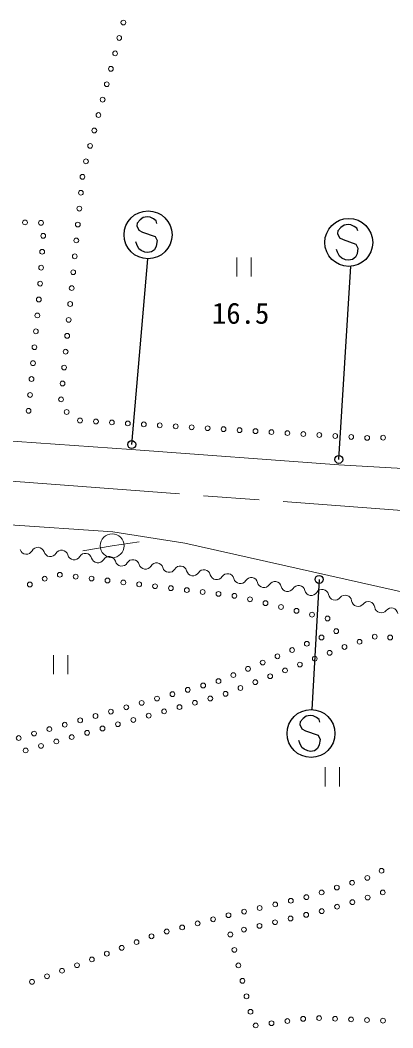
# Model space of a CAD drawing. Units: millimetres, scale not verified. Extents: x 40000 to 680000, y 20000 to 380000.
# Drawn here: x 382410 to 405726, y 261132 to 324234 of the extents above; entities that cross this region are included whole.
import ezdxf
from ezdxf.enums import TextEntityAlignment as Align

# ---------------------------------------------------------------- set-up
doc = ezdxf.new("R2010")
doc.units = ezdxf.units.MM
doc.header["$LTSCALE"] = 1000
doc.linetypes.add('CHAIN', pattern=[18.5, 12, -1.5, 3.5, -1.5])
for name, color, linetype, lineweight in [('M-BMK', 2, 'CHAIN', 13), ('M-STR-STRC', 7, 'Continuous', 25), ('M-WORK', 1, 'Continuous', 13)]:
    doc.layers.add(name, color=color, linetype=linetype, lineweight=lineweight)
doc.styles.add('ＭＳ ゴシック', font='')
doc.styles.get('ＭＳ ゴシック').set_extended_font_data('MS Gothic')

msp = doc.modelspace()

# ---------------------------------------------------------------- linework, layer by layer
at = {"layer": 'M-BMK'}
msp.add_line((343522, 298241), (407915, 293402), dxfattribs=at)
at = {"layer": 'M-STR-STRC'}
for p, q in [((389916, 311729), (389723, 311521)), ((390112, 311869), (389916, 311729)), ((390361, 311919), (390112, 311869)), ((390535, 311894), (390361, 311919)), ((390751, 311786), (390535, 311894)), ((390916, 311674), (390751, 311786)), ((389723, 311521), (389699, 311351)), ((389699, 311351), (389827, 311077)), ((390968, 311506), (390916, 311674)), ((402476, 311254), (402283, 311046)), ((402672, 311394), (402476, 311254)), ((402921, 311444), (402672, 311394)), ((403095, 311419), (402921, 311444)), ((403311, 311311), (403095, 311419)), ((403476, 311199), (403311, 311311)), ((403528, 311031), (403476, 311199)), ((389827, 311077), (390054, 310967)), ((390054, 310967), (390852, 310685)), ((390852, 310685), (390973, 310426)), ((402283, 311046), (402259, 310876)), ((402259, 310876), (402387, 310602)), ((402387, 310602), (402614, 310492)), ((402614, 310492), (403412, 310210)), ((389703, 310189), (389644, 310354)), ((389829, 309922), (389703, 310189)), ((389984, 309812), (389829, 309922)), ((390822, 309861), (390635, 309717)), ((390928, 310085), (390822, 309861)), ((390973, 310426), (390928, 310085)), ((402262, 309714), (402204, 309879)), ((403412, 310210), (403532, 309951)), ((403532, 309951), (403488, 309610)), ((389390, 297658), (390399, 309292)), ((390203, 309699), (389984, 309812)), ((390383, 309674), (390203, 309699)), ((390635, 309717), (390383, 309674)), ((402388, 309447), (402262, 309714)), ((402543, 309337), (402388, 309447)), ((402763, 309224), (402543, 309337)), ((402943, 309199), (402763, 309224)), ((403194, 309242), (402943, 309199)), ((403382, 309386), (403194, 309242)), ((403488, 309610), (403382, 309386)), ((402347, 296723), (403089, 308821)), ((401114, 289216), (400667, 281062)), ((399921, 280293), (399897, 280123)), ((400114, 280501), (399921, 280293)), ((400311, 280641), (400114, 280501)), ((400560, 280691), (400311, 280641)), ((400733, 280666), (400560, 280691)), ((400950, 280558), (400733, 280666)), ((401115, 280446), (400950, 280558)), ((401166, 280278), (401115, 280446)), ((399897, 280123), (400026, 279849)), ((400026, 279849), (400252, 279739)), ((400252, 279739), (401051, 279457)), ((399901, 278961), (399842, 279126)), ((400027, 278694), (399901, 278961)), ((401051, 279457), (401171, 279198)), ((401171, 279198), (401126, 278857)), ((400182, 278584), (400027, 278694)), ((400401, 278471), (400182, 278584)), ((400581, 278446), (400401, 278471)), ((400833, 278489), (400581, 278446)), ((401020, 278633), (400833, 278489)), ((401126, 278857), (401020, 278633))]:
    msp.add_line(p, q, dxfattribs=at)
for centre, radius in [((390409, 310792), 1500), ((402969, 310317), 1500), ((389390, 297658), 250), ((402347, 296723), 250), ((401114, 289216), 250), ((400607, 279564), 1500)]:
    msp.add_circle(centre, radius, dxfattribs=at)
at = {"layer": 'M-WORK'}
for p, q in [((395969, 309380), (395969, 308180)), ((396869, 308180), (396869, 309380)), ((388165, 291322), (389854, 291556)), ((388165, 291322), (386336, 291009)), ((384497, 284472), (384497, 283272)), ((385397, 283272), (385397, 284472)), ((401490, 277453), (401490, 276253)), ((402390, 276253), (402390, 277453))]:
    msp.add_line(p, q, dxfattribs=at)
for points in [[(337668, 300940), (363188, 299190), (389358, 297347), (402340, 296380), (410010, 295958), (413493, 296028), (416800, 296309), (421123, 296853), (428863, 298491), (452154, 304718), (467422, 308834), (474939, 310640), (479349, 311555), (482163, 312024), (484978, 312329), (487581, 312423), (490068, 312423), (492343, 312305), (495063, 312118), (497995, 311578), (501935, 310664), (558809, 296306)], [(367983, 293564), (388213, 292192), (392716, 291488), (407844, 288076), (412253, 287161), (417015, 286363), (419360, 286129), (421682, 286152), (423915, 286329), (426339, 286900), (428497, 287729), (430295, 288605), (432500, 289855), (435947, 292467), (438371, 294124), (439794, 294875), (440920, 295234), (442734, 295656), (443750, 295782), (445329, 295782), (446127, 295610), (446549, 295328), (448542, 290841)]]:
    msp.add_lwpolyline(points, dxfattribs=at)
for centre, radius in [((388868, 324084), 150), ((388607, 323119), 150), ((388347, 322153), 150), ((388087, 321187), 150), ((387827, 320222), 150), ((387567, 319256), 150), ((387306, 318291), 150), ((387046, 317325), 150), ((386786, 316360), 150), ((386526, 315394), 150), ((386303, 314422), 150), ((386208, 313426), 150), ((386112, 312431), 150), ((382713, 311567), 150), ((383712, 311541), 150), ((386017, 311435), 150), ((383851, 310729), 150), ((385921, 310440), 150), ((383786, 309732), 150), ((385826, 309445), 150), ((383720, 308734), 150), ((385730, 308449), 150), ((383655, 307736), 150), ((385635, 307454), 150), ((383576, 306739), 150), ((385539, 306458), 150), ((383485, 305743), 150), ((385444, 305463), 150), ((383394, 304747), 150), ((385348, 304467), 150), ((383302, 303752), 150), ((385253, 303472), 150), ((383211, 302756), 150), ((385157, 302477), 150), ((383119, 301760), 150), ((385062, 301481), 150), ((383028, 300764), 150), ((384966, 300486), 150), ((382937, 299768), 150), ((385319, 299698), 150), ((386153, 299164), 150), ((387151, 299103), 150), ((388149, 299043), 150), ((389148, 298982), 150), ((390146, 298922), 150), ((391144, 298861), 150), ((392142, 298800), 150), ((393140, 298740), 150), ((394138, 298679), 150), ((395137, 298619), 150), ((396135, 298558), 150), ((397133, 298497), 150), ((398131, 298437), 150), ((399129, 298376), 150), ((400127, 298316), 150), ((401125, 298255), 150), ((402124, 298194), 150), ((403122, 298134), 150), ((404120, 298073), 150), ((405117, 298088), 150), ((388165, 291322), 750), ((384892, 289503), 150), ((383014, 288895), 150), ((383946, 289258), 150), ((385885, 289384), 150), ((386878, 289264), 150), ((387871, 289144), 150), ((388864, 289024), 150), ((389856, 288904), 150), ((390849, 288784), 150), ((391842, 288664), 150), ((392835, 288544), 150), ((393827, 288425), 150), ((394820, 288305), 150), ((395813, 288185), 150), ((396788, 287968), 150), ((397759, 287727), 150), ((398729, 287486), 150), ((399700, 287245), 150), ((400670, 287004), 150), ((401641, 286763), 150), ((402183, 285970), 150), ((400343, 285184), 150), ((401263, 285577), 150), ((403646, 285310), 150), ((404595, 285627), 150), ((405560, 285574), 150), ((399424, 284791), 150), ((401771, 284616), 150), ((402701, 284983), 150), ((397584, 284005), 150), ((398504, 284398), 150), ((399911, 283882), 150), ((400841, 284249), 150), ((395745, 283220), 150), ((396665, 283613), 150), ((398981, 283515), 150), ((393858, 282571), 150), ((394820, 282844), 150), ((397120, 282781), 150), ((398050, 283148), 150), ((391934, 282025), 150), ((392896, 282298), 150), ((395260, 282047), 150), ((396190, 282414), 150), ((390010, 281479), 150), ((390972, 281752), 150), ((393341, 281487), 150), ((394304, 281756), 150), ((387124, 280660), 150), ((388086, 280933), 150), ((389048, 281206), 150), ((390451, 280681), 150), ((391414, 280950), 150), ((392378, 281219), 150), ((385200, 280114), 150), ((386162, 280387), 150), ((388525, 280144), 150), ((389488, 280413), 150), ((383278, 279560), 150), ((384238, 279840), 150), ((386598, 279607), 150), ((387561, 279875), 150), ((382318, 279279), 150), ((383713, 278787), 150), ((384672, 279069), 150), ((385635, 279338), 150), ((382753, 278504), 150), ((405021, 270967), 150), ((403177, 270219), 150), ((404130, 270523), 150), ((400317, 269315), 150), ((401271, 269612), 150), ((402224, 269916), 150), ((405096, 269613), 150), ((398369, 268862), 150), ((399343, 269089), 150), ((402236, 268717), 150), ((403194, 269004), 150), ((404152, 269290), 150), ((395446, 268183), 150), ((396420, 268410), 150), ((397394, 268636), 150), ((400302, 268209), 150), ((401275, 268441), 150), ((392545, 267419), 150), ((393512, 267674), 150), ((394479, 267929), 150), ((397384, 267514), 150), ((398357, 267746), 150), ((399329, 267977), 150), ((390626, 266865), 150), ((391579, 267164), 150), ((395559, 266978), 150), ((396411, 267282), 150), ((389694, 266502), 150), ((387830, 265778), 150), ((388762, 266140), 150), ((395811, 266011), 150), ((385966, 265053), 150), ((386898, 265415), 150), ((396063, 265043), 150), ((384089, 264361), 150), ((385028, 264706), 150), ((383151, 264015), 150), ((396316, 264075), 150), ((396568, 263107), 150), ((396820, 262140), 150), ((401112, 261741), 150), ((397146, 261282), 150), ((398136, 261420), 150), ((399127, 261557), 150), ((400117, 261694), 150), ((402112, 261701), 150), ((403111, 261661), 150), ((404110, 261621), 150), ((405109, 261581), 150)]:
    msp.add_circle(centre, radius, dxfattribs=at)
for centre, start, end in [((382797, 291198), 197.49951, 332.25978), ((383516, 290819), 17.49951, 152.25978), ((384296, 291047), 195.04974, 329.81001), ((384998, 290638), 15.04974, 149.81001), ((385783, 290849), 195.04974, 329.81001), ((386485, 290441), 15.04974, 149.81001), ((387270, 290652), 195.04974, 329.81001), ((387972, 290243), 15.04974, 149.81001), ((388757, 290454), 195.04974, 329.81001), ((389459, 290046), 15.04974, 149.81001), ((390244, 290257), 195.04974, 329.81001), ((390946, 289848), 15.04974, 149.81001), ((391731, 290059), 195.04974, 329.81001), ((392433, 289650), 15.04974, 149.81001), ((393221, 289848), 193.15098, 327.91125), ((393909, 289417), 13.15098, 147.91125), ((394701, 289601), 193.15098, 327.91125), ((395389, 289170), 13.15098, 147.91125), ((396180, 289355), 193.15098, 327.91125), ((396868, 288923), 13.15098, 147.91125), ((397660, 289108), 193.15098, 327.91125), ((398348, 288676), 13.15098, 147.91125), ((399139, 288861), 193.15098, 327.91125), ((399828, 288430), 13.15098, 147.91125), ((400619, 288614), 193.15098, 327.91125), ((401307, 288183), 13.15098, 147.91125), ((402106, 288325), 187.10343, 321.8637), ((402745, 287824), 7.10343, 141.8637), ((403551, 287924), 187.10343, 321.8637), ((404190, 287422), 7.10343, 141.8637), ((404997, 287523), 187.10343, 321.8637), ((405636, 287021), 7.10343, 141.8637)]:
    msp.add_arc(centre, 406, start, end, dxfattribs=at)

# ---------------------------------------------------------------- texts
at = {"layer": 'M-WORK', "style": 'ＭＳ ゴシック'}
msp.add_text('16.5', height=1320, dxfattribs=at).set_placement((396202, 305882), align=Align.MIDDLE_CENTER)

doc.saveas('drawing.dxf')
